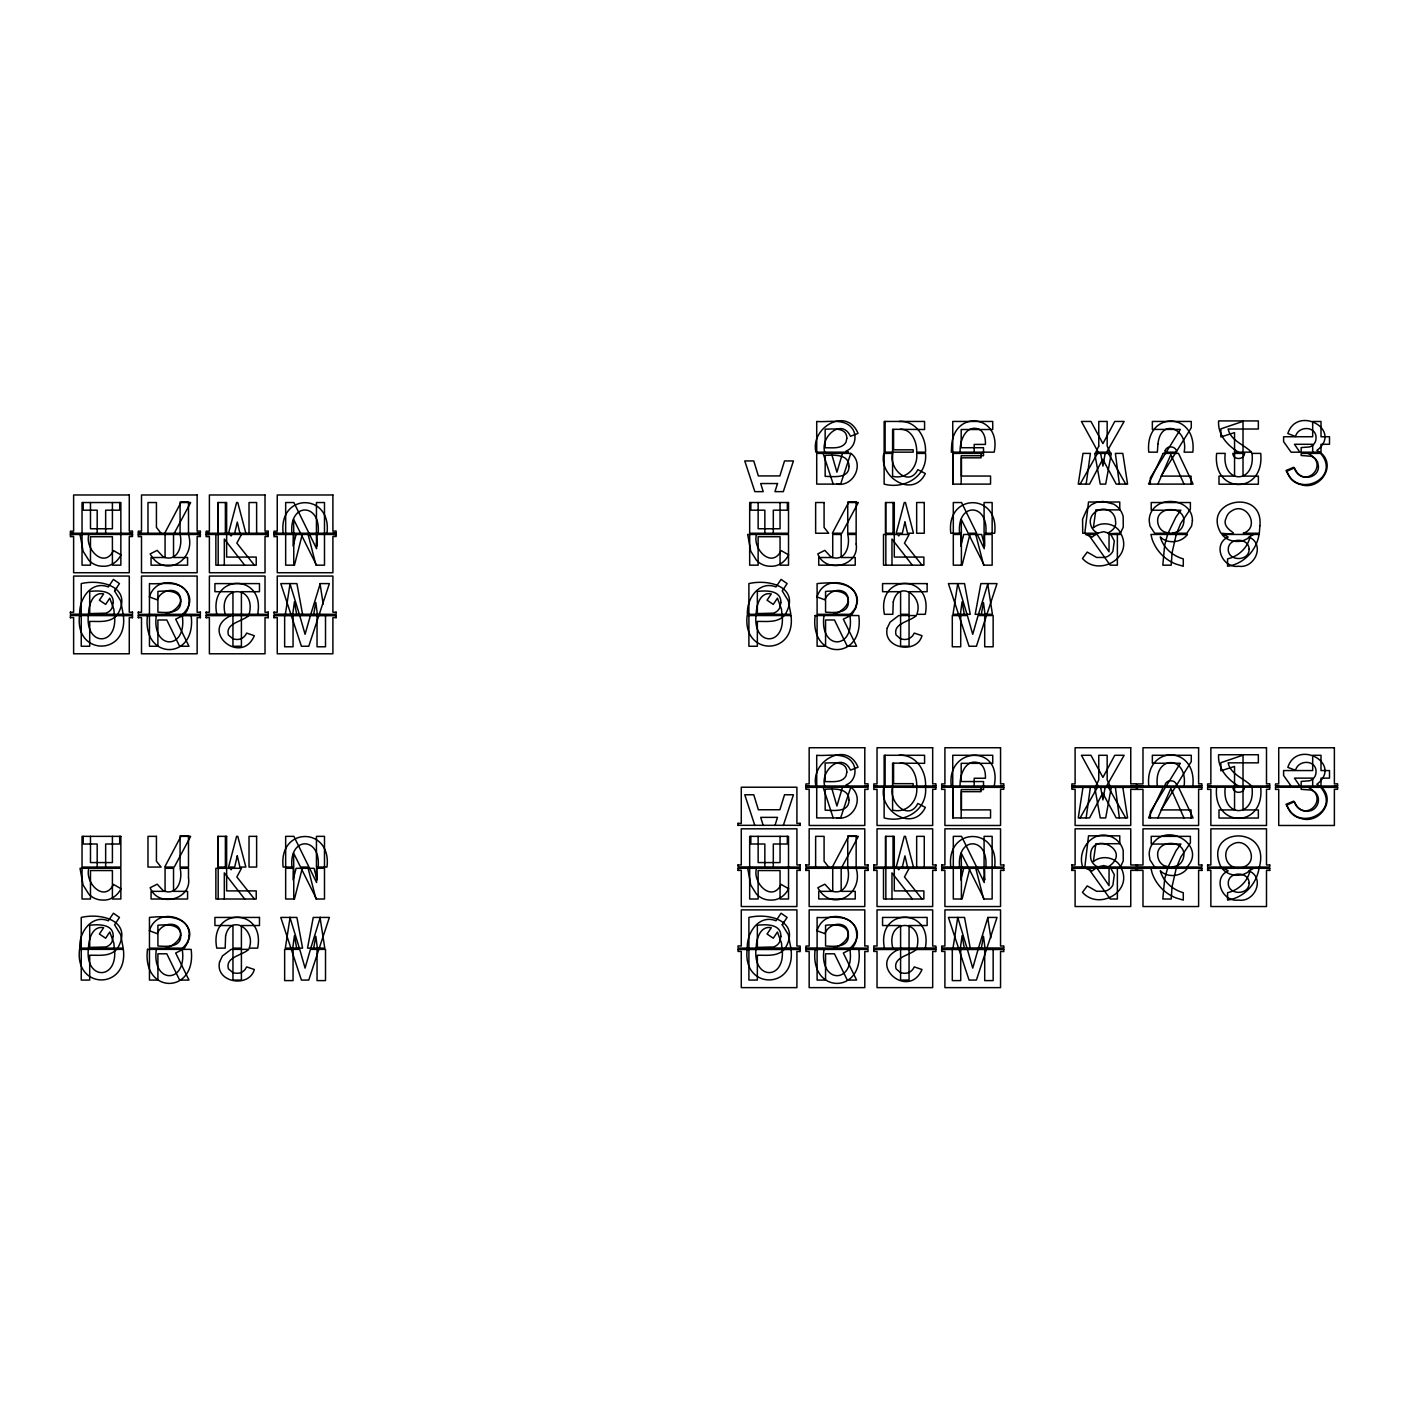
<?xml version="1.0" encoding="UTF-8"?>
<svg xmlns="http://www.w3.org/2000/svg" width="1408" height="1408" viewBox="0 0 1408 1408"><rect width="100%" height="100%" fill="white"/><g stroke="black" fill="none" stroke-linecap="round" stroke-linejoin="round"><path stroke-width="1.5" d="M79.693 614.31C78.848 599.122 91.326 580.166 108.328 586.96L113.414 579.392L119.451 583.598L114.576 590.955L120.63 600.758L123.2 614.31M123.358 615.542C128.41 656.251 74.466 656.269 79.534 615.542M147.506 615.542C141.68 660.915 196.962 660.915 191.136 615.542M283.166 533.245C278.15 492.518 332.006 492.518 326.99 533.245M747.331 948.13C746.504 932.958 758.982 913.986 775.984 920.779L781.07 913.229L787.107 917.435L782.232 924.774L788.286 934.578L790.856 948.13M791.014 949.362C796.066 990.088 742.122 990.088 747.173 949.362M815.162 949.362C809.336 994.734 864.618 994.734 858.792 949.362M950.805 867.064C945.789 826.338 999.662 826.338 994.646 867.064M815.936 785.998C810.093 761.218 846.93 740.15 858.053 767.237L850.45 770.141C841.861 751.397 820.037 770.669 824.736 785.998M951.315 785.998C946.035 746.522 1002.76 743.706 994.189 785.998M925.531 787.213C927.696 809.952 904.763 823.486 884.136 817.925L884.136 787.213M1157.358 785.998C1153.469 754.794 1188.035 754.864 1184.11 785.998M1251.994 787.213C1255.83 818.47 1221.475 818.277 1225.224 787.213M114.523 615.542C117.709 646.642 85.342 646.413 88.317 615.542M114.523 949.362C117.709 980.461 85.342 980.232 88.317 949.362M782.179 615.542C785.365 646.642 752.981 646.413 755.973 615.542M782.179 949.362C785.365 980.461 752.981 980.232 755.973 949.362M88.563 614.31C88.493 605.739 92.47 591.554 103.646 593.894L99.405 600.195L105.635 604.402L109.771 598.189L113.854 609.294L114.277 614.31M88.563 948.13C88.493 939.558 92.47 925.373 103.646 927.714L99.405 934.032L105.635 938.238L109.771 932.008L113.854 943.114L114.277 948.13M156.341 615.542C151.29 650.461 187.51 650.742 182.248 615.542M156.341 949.362C151.29 984.28 187.51 984.562 182.248 949.362M291.949 533.245C288.816 502.11 321.112 502.41 318.155 533.245M291.949 867.064C288.816 835.947 321.112 836.229 318.155 867.064M756.219 614.31C756.149 605.739 760.109 591.554 771.302 593.894L767.061 600.195L773.274 604.402L777.427 598.189L781.51 609.294L781.915 614.31M756.219 948.13C756.149 939.558 760.109 925.373 771.302 927.714L767.061 934.032L773.274 938.238L777.427 932.008L781.51 943.114L781.915 948.13M823.997 615.542C818.946 650.461 855.149 650.742 849.904 615.542M823.997 949.362C818.946 984.28 855.149 984.562 849.904 949.362M959.605 533.245C956.472 502.11 988.768 502.41 985.811 533.245M959.605 867.064C956.472 835.947 988.768 836.229 985.811 867.064M1260.706 787.213C1264.93 828.784 1212.2 828.555 1216.635 787.213M960.15 452.162C959.411 441.672 965.466 424.09 979.07 429.211C984.491 432.203 985.653 438.733 985.424 444.418L974.195 444.418L974.195 452.162M960.15 785.998C959.411 775.509 965.466 757.926 979.07 763.03C984.491 766.022 985.653 772.552 985.424 778.237L974.195 778.237L974.195 785.998M1148.77 785.998C1144.581 744.41 1197.205 744.691 1192.84 785.998M824.736 452.162C820.037 436.85 841.861 417.578 850.45 436.322L858.053 433.4C846.93 406.331 810.093 427.398 815.936 452.162L848.461 452.162L846.05 451.088C854.41 448.026 857.138 437.606 853.283 430.074C845.962 417.384 828.485 422.594 816.71 421.45L816.71 452.162M916.696 787.213C918.227 800.958 906.805 813.701 892.584 810.093L892.584 787.213C888.29 801.821 908.67 821.973 917.822 803.475L925.338 807.365C913.194 832.832 878.31 810.99 883.819 787.213M1084.829 533.245L1088.525 502.005L1119.765 502.005L1119.765 509.872L1095.864 509.872L1093.365 527.771C1101.707 520.837 1115.946 523.23 1120.75 533.245C1094.227 534.16 1117.706 534.054 1115.576 521.506C1115.594 517.194 1113.376 512.97 1109.574 510.858C1100.334 505.349 1087.398 514.307 1090.795 524.99A11.845 11.845 0 0 0 1096.498 532.47L1098.451 533.245L1082.717 533.245L1082.576 519.165L1087.346 508.429L1091.464 504.662L1096.726 502.251L1103.15 501.459L1113.71 504.134A19.923 19.923 0 0 1 1123.179 516.454L1123.25 527.12L1120.398 533.245M1084.829 867.064L1088.525 835.824L1119.765 835.824L1119.765 843.709L1095.864 843.709L1093.365 861.608C1101.707 854.674 1115.946 857.05 1120.75 867.064M292.723 614.31L294.43 601.814L296.648 614.31M292.723 948.13L294.43 935.634L296.648 948.13M960.379 614.31L962.086 601.814L964.304 614.31M960.379 948.13L962.086 935.634L964.304 948.13M1086.149 484.106L1090.39 453.394L1082.998 453.394L1078.264 484.106L1089.563 484.106L1102.728 459.272L1116.227 484.106L1127.579 484.106L1122.81 453.394L1115.365 453.394L1119.395 484.106M1086.149 817.925L1090.39 787.213M285.349 614.31L290.083 583.598M290.083 917.435L285.349 948.13L302.579 948.13L296.894 917.435L280.79 917.435L290.893 948.13M953.005 948.13L957.739 917.435L966.997 948.13M1082.998 787.213L1078.264 817.925L1089.563 817.925L1102.728 793.091L1116.227 817.925L1127.579 817.925L1122.81 787.213M313.685 614.31L315.814 602.483L317.363 614.31M313.685 948.13L315.814 936.302L317.363 948.13M981.341 614.31L983.47 602.483L985.019 614.31M981.341 948.13L983.47 936.302L985.019 948.13M1111.299 787.213L1105.702 817.925L1100.229 817.925L1094.72 787.213M1105.157 453.394L1102.922 466.118L1100.651 453.394M1105.157 787.213L1102.922 799.938L1100.651 787.213M1164.926 785.998C1165.12 779.011 1176.454 779.029 1176.666 785.998M1244.531 787.213C1244.232 794.024 1233.091 794.042 1232.827 787.213M1259.034 868.296C1256.587 884.154 1243.686 897.934 1227.565 900.082L1227.565 892.69C1238.547 890.261 1247.946 881.355 1250.11 870.179C1242.648 877.835 1228.41 876.621 1221.933 868.296M1259.315 867.064C1271.301 824.085 1202.15 827.059 1221 867.064M234.678 533.245L237.283 522.034L239.906 533.245M302.262 534.459L294.466 565.171L285.666 565.171L285.666 534.459M302.262 868.296L294.466 899.008L285.666 899.008L285.666 868.296L293.762 868.296L293.762 899.008M969.901 534.459L962.122 565.171L953.304 565.171L953.304 534.459L961.4 534.459L961.4 565.171M902.334 867.064L904.939 855.87L907.562 867.064M969.901 868.296L962.122 899.008L953.304 899.008L953.304 868.296M228.554 533.245L236.614 502.533L237.776 502.533L245.854 533.245M296.102 534.459L293.093 546.075L293.269 534.459M896.21 867.064L904.27 836.352L905.432 836.352L913.493 867.064M963.758 868.296L960.731 879.894L960.925 868.296M310.429 615.542L305.078 634.304L299.728 615.542M310.798 614.31L320.25 583.598L329.384 583.598L319.264 614.31M310.798 948.13L320.25 917.435M978.454 614.31L987.906 583.598M978.085 949.362L972.734 968.123L967.366 949.362M978.454 948.13L987.906 917.435L997.022 917.435L986.92 948.13M842.477 453.394L836.933 472.208L831.459 453.394M774.981 825.475L777.498 817.362L760.707 817.362L763.206 825.475M842.477 787.213L836.933 806.027L831.459 787.213M318.859 615.542L308.757 646.254L301.418 646.254L291.298 615.542M318.859 949.362L308.757 980.074L301.418 980.074L291.298 949.362M319.264 948.13L329.384 917.435L313.227 917.435L307.542 948.13L324.79 948.13L320.021 917.435M850.784 453.394L840.646 484.106L816.71 484.106L816.71 453.394L850.907 453.394C864.899 463.654 853.635 487.115 836.845 484.106M783.306 825.475L793.443 794.763L784.538 794.763L779.874 809.758L758.366 809.758L753.755 794.763L744.762 794.763L754.846 825.475M850.784 787.213L840.646 817.925L816.71 817.925L816.71 787.213M986.515 615.542L976.395 646.254L969.056 646.254L958.954 615.542M986.92 614.31L997.022 583.598L980.866 583.598L975.198 614.31L992.429 614.31L987.677 583.598M986.515 949.362L976.395 980.074L969.056 980.074L958.954 949.362M1176.243 534.459L1172.054 552.816L1171.227 565.171L1162.814 565.171L1164.662 545.125L1167.602 534.459M1176.648 533.245L1180.749 523.389L1190.376 509.115L1190.376 502.533L1151.216 502.533L1151.216 510.224L1180.89 510.224L1175.944 517.053L1168.077 533.245M1176.243 868.296L1172.054 886.653L1171.227 899.008L1162.814 899.008L1164.662 878.962L1167.602 868.296M1176.648 867.064L1180.749 857.208L1190.376 842.934L1190.376 836.352L1151.216 836.352L1151.216 844.043L1180.89 844.043L1175.944 850.89L1168.077 867.064M1157.869 484.106L1170.858 454.678L1184.005 484.106M1157.869 817.925L1170.858 788.498L1184.005 817.925M1095.864 785.998L1098.768 779.944L1098.768 755.286L1107.163 755.286L1107.163 779.944L1110.05 785.998M1163.166 787.213L1148.523 817.925L1193.086 817.925L1178.514 787.213M164.701 533.245L180.91 502.533L190.661 502.533L174.258 533.245M231.933 534.459L231.123 535.973L229.926 534.459M832.339 867.064L848.566 836.352L858.317 836.352L841.896 867.064M899.571 868.296L898.779 869.792L897.582 868.296M241.472 534.459L236.843 543.136L254.39 565.171M909.128 868.296L904.482 876.973L922.029 899.008M1080.13 484.106L1097.501 453.394M1098.205 452.162L1081.414 421.45L1090.954 421.45L1102.922 443.608L1114.749 421.45L1124.147 421.45L1107.146 451.264L1107.656 452.162M1080.13 817.925L1097.501 787.213M1098.205 785.998L1081.414 755.286L1090.954 755.286L1102.922 777.427L1114.749 755.286L1124.147 755.286L1107.146 785.083L1107.656 785.998M1165.507 453.394L1150.336 477.875L1150.336 484.106M1166.264 452.162L1180.344 429.422L1152.342 429.422L1152.342 421.45L1191.274 421.45L1191.274 427.768L1176.05 452.162M1165.507 787.213L1150.336 811.712L1150.336 817.925M1166.264 785.998L1180.344 763.242L1152.342 763.242L1152.342 755.286L1191.274 755.286L1191.274 761.587L1176.05 785.998M1175.293 453.394L1161.125 476.098L1191.045 476.098L1191.045 484.106M1175.293 787.213L1161.125 809.917L1191.045 809.917L1191.045 817.925M114.576 590.938L116.53 588.016M782.232 924.774L784.186 921.835M117.638 614.31C133.038 587.893 102.661 578.635 81.242 583.598L81.242 614.31M117.638 948.13C133.038 921.712 102.661 912.454 81.242 917.435L81.242 948.13M785.294 614.31C800.677 587.893 770.299 578.635 748.898 583.598L748.898 614.31M785.294 948.13C800.677 921.712 770.299 912.454 748.898 917.435L748.898 948.13M1120.398 867.064L1123.25 860.957L1123.179 850.274A19.923 19.923 0 0 0 1113.71 837.971C1095.125 827.112 1076.328 848.619 1082.717 867.064M1187.402 868.296C1181.435 876.656 1167.602 878.17 1160.28 870.76C1163.202 881.584 1172.688 889.75 1183.283 892.69L1183.283 900.082L1175.891 897.899A41.166 41.166 0 0 1 1152.131 873.101L1150.917 868.296M1253.595 534.459L1249.019 537.082C1265.493 544.139 1254.95 568.797 1238.635 566.245C1222.355 568.656 1212.006 544.35 1228.198 537.029L1223.71 534.494M1186.874 867.064C1206.005 847.862 1172.019 823.434 1155.211 840.752A17.934 17.934 0 0 0 1149.192 854.48L1149.966 859.83L1154.648 867.064M1253.56 868.331L1249.019 870.901C1265.493 877.958 1254.95 902.616 1238.635 900.082C1222.355 902.493 1212.006 878.17 1228.198 870.848L1223.71 868.314M183.04 615.542L175.683 619.186L188.971 646.254L179.608 646.254L166.795 619.978L157.907 619.978L157.907 646.254L149.459 646.254L149.459 615.542M184.395 614.31C189.675 608.731 190.256 599.878 187.387 592.979C180.242 579.251 161.674 584.742 149.459 583.598L149.459 614.31M183.04 949.362L175.683 953.022L188.971 980.074L179.608 980.074L166.795 953.797L157.907 953.797L157.907 980.074L149.459 980.074L149.459 949.362M850.696 615.542L843.322 619.186L856.61 646.254L847.264 646.254L834.451 619.978L825.563 619.978L825.563 646.254L817.098 646.254L817.098 615.542M850.696 949.362L843.322 953.022L856.61 980.074L847.264 980.074L834.451 953.797L825.563 953.797L825.563 980.074L817.098 980.074L817.098 949.362M852.051 948.13C857.314 942.55 857.912 933.698 855.026 926.798C847.88 913.07 829.33 918.562 817.098 917.435L817.098 948.13M116.635 615.542C109.824 623.022 98.718 621.262 89.707 621.421L89.707 646.254L81.242 646.254L81.242 615.542M116.635 949.362C109.824 956.842 98.718 955.082 89.707 955.24L89.707 980.074L81.242 980.074L81.242 949.362M784.291 615.542C777.48 623.022 766.374 621.262 757.346 621.421L757.346 646.254L748.898 646.254L748.898 615.542M784.291 949.362C777.48 956.842 766.374 955.082 757.346 955.24L757.346 980.074L748.898 980.074L748.898 949.362M1095.512 534.459L1092.238 537.082L1085.568 534.459L1097.114 534.459L1109.046 551.848L1109.046 534.459L1121.314 534.459C1133.035 557.955 1098.768 576.981 1082.488 558.483L1087.24 552.077L1096.621 557.462L1104.893 557.445A12.707 12.707 0 0 0 1112.901 551.285L1114.309 540.954L1110.824 534.459M1095.512 868.296L1092.238 870.918L1085.568 868.296M182.547 614.31C207.856 590.286 158.981 566.755 149.371 596.939L157.15 599.808C160.213 591.888 170.79 587.312 177.901 592.856C186.12 602.237 174.504 611.741 165.722 614.31M248.758 615.542C242.352 621.738 225.104 622.987 228.413 635.008L233.112 638.968L236.702 639.496A10.226 10.226 0 0 0 245.186 635.536L246.646 633.09L254.338 635.694C241.102 666.582 198.546 630.256 231.123 615.542M182.547 948.13C207.856 924.106 158.981 900.574 149.371 930.758L157.15 933.627C160.213 925.725 170.79 921.149 177.901 926.693C186.12 936.056 174.504 945.56 165.722 948.13M850.203 614.31C875.494 590.286 826.619 566.755 817.01 596.939L824.806 599.808C827.869 591.888 838.446 587.312 845.539 592.856C853.776 602.237 842.142 611.741 833.378 614.31M850.203 948.13C875.494 924.106 826.619 900.574 817.01 930.758L824.806 933.627C827.869 925.725 838.446 921.149 845.539 926.693C853.776 936.056 842.142 945.56 833.378 948.13M916.414 949.362C910.008 955.557 892.76 956.824 896.069 968.845L900.75 972.805L904.358 973.315A10.226 10.226 0 0 0 912.824 969.373L914.285 966.909L921.994 969.514C908.758 1000.402 866.202 964.093 898.762 949.362M1097.237 533.245L1103.661 531.714L1109.31 533.245M1097.237 867.064L1103.661 865.55L1109.31 867.064M1243.264 867.064C1260.53 861.502 1247.083 834.979 1231.859 844.624A11.598 11.598 0 0 0 1226.122 851.981C1224.678 858.018 1227.582 865.146 1233.778 867.064M1107.938 867.064C1135.112 849.57 1087.029 828.432 1090.795 858.81A11.845 11.845 0 0 0 1096.498 866.29L1098.451 867.064M1172.23 533.245L1177.581 531.766A11.862 11.862 0 0 0 1183.371 524.392C1188.686 504.68 1152.853 504.662 1158.186 524.392A11.898 11.898 0 0 0 1163.958 531.766L1169.274 533.245M1172.23 867.064L1177.581 865.603A11.862 11.862 0 0 0 1183.371 858.211C1188.686 838.499 1152.853 838.499 1158.186 858.211A11.898 11.898 0 0 0 1163.958 865.603L1169.274 867.064M836.845 817.925C853.635 820.952 864.899 797.491 850.907 787.213M892.602 453.394L883.819 453.394C878.31 477.171 913.194 499.013 925.338 473.546L917.822 469.656C908.67 488.136 888.29 468.002 892.602 453.394L892.584 476.274C906.805 479.864 918.227 467.122 916.696 453.394L925.531 453.394C927.696 476.133 904.763 489.65 884.136 484.106L884.136 453.394M70.4 533.086L73.621 533.245M132.493 533.086L129.272 533.245M138.283 533.086L141.504 533.245M200.376 533.086L197.138 533.245M206.149 533.086L209.387 533.245M268.242 533.086L265.021 533.245M274.032 533.086L277.253 533.245M336.125 533.086L332.904 533.245M70.4 534.618L73.621 534.459M132.493 534.618L129.272 534.459M138.283 534.618L141.504 534.459M200.376 534.618L197.138 534.459M206.149 534.618L209.387 534.459M268.242 534.618L265.021 534.459M274.032 534.618L277.253 534.459M336.125 534.618L332.904 534.459M70.4 612.234L73.621 612.234L73.621 576.066L129.272 576.066L129.272 612.234L132.493 612.234M138.283 612.234L141.504 612.234L141.504 576.066L197.138 576.066L197.138 612.234L200.376 612.234M206.149 612.234L209.387 612.234L209.387 576.066L265.021 576.066L265.021 612.234L268.242 612.234M274.032 612.234L277.253 612.234L277.253 576.066L332.904 576.066L332.904 612.234L336.125 612.234M132.493 615.683L70.4 615.542L70.4 617.76M138.283 615.683L200.376 615.683M206.149 615.683L268.242 615.542L268.242 617.76M274.032 615.683L336.125 615.683M70.4 617.619L73.621 617.619L73.621 653.787L129.272 653.787L129.272 617.619L132.493 617.619M138.283 617.619L141.504 617.619L141.504 653.787L197.138 653.787L197.138 617.619L200.376 617.619M206.149 617.619L209.387 617.619L209.387 653.787L265.021 653.787L265.021 617.619L268.242 617.619M274.032 617.619L277.253 617.619L277.253 653.787L332.904 653.787L332.904 617.619L336.125 617.619M805.922 785.84L809.16 785.998M868.014 785.84L864.794 785.998M873.805 785.84L877.026 785.998M935.898 785.84L932.677 785.998M941.688 785.84L944.909 785.998M1003.781 785.84L1000.56 785.998M1071.875 785.84L1075.096 785.998M1136.309 785.84L1130.747 785.998M1137.418 785.84L1142.979 785.998M1201.851 785.84L1198.613 785.998M1207.624 785.84L1210.862 785.998M1269.717 785.84L1266.496 785.998M1275.507 785.875L1278.728 786.016M1337.6 785.875L1334.379 786.016M805.922 787.371L868.014 787.213L868.014 789.448L864.794 789.29L864.794 825.475L809.16 825.475L809.16 789.29L805.922 789.29L805.922 787.213M935.898 787.371L873.805 787.213L873.805 789.448L877.026 789.29L877.026 825.475L932.677 825.475L932.677 789.29L935.898 789.29L935.898 787.213M1003.781 787.371L941.688 787.213L941.688 789.448L944.909 789.29L944.909 825.475L1000.56 825.475L1000.56 789.29L1003.781 789.29L1003.781 787.213M1071.875 787.371L1136.309 787.371M1201.851 787.371L1137.418 787.213L1137.418 789.448L1142.979 789.29L1142.979 825.475L1198.613 825.475L1198.613 789.29L1201.851 789.29L1201.851 787.213M1337.6 787.371L1275.507 787.213L1275.507 789.448L1278.728 789.29L1278.728 825.475L1334.379 825.475L1334.379 789.29L1337.6 789.29L1337.6 787.213M738.056 823.398L741.277 823.398L741.277 787.213L796.91 787.213L796.91 823.398L800.149 823.398M738.056 825.317L800.149 825.317M738.056 864.987L741.277 864.987L741.277 828.819L796.91 828.819L796.91 864.987L800.149 864.987M805.922 864.987L809.16 864.987L809.16 828.819L864.794 828.819L864.794 864.987L868.014 864.987M873.805 864.987L877.026 864.987L877.026 828.819L932.677 828.819L932.677 864.987L935.898 864.987M941.688 864.987L944.909 864.987L944.909 828.819L1000.542 828.819L1000.542 864.987L1003.781 864.987M1071.875 864.987L1075.096 864.987L1075.096 828.819L1130.747 828.819L1130.747 864.987L1136.309 864.987M1137.418 864.987L1142.979 864.987L1142.979 828.819L1198.613 828.819L1198.613 864.987L1201.851 864.987M1207.624 864.987L1210.862 864.987L1210.862 828.819L1266.496 828.819L1266.496 864.987L1269.717 864.987M738.056 870.514L738.056 868.296L800.149 868.296L800.149 870.514M805.922 870.514L805.922 868.296L868.014 868.296L868.014 870.514M873.805 870.514L873.805 868.296L935.898 868.296L935.898 870.514M941.688 870.514L941.688 868.296L1003.781 868.296L1003.781 870.514M1071.875 870.514L1071.875 868.296L1136.309 868.296L1136.309 870.514M1137.418 870.514L1137.418 868.296L1201.851 868.296L1201.851 870.514M1207.624 870.514L1207.624 868.296L1269.717 868.296L1269.717 870.514M738.056 868.437L741.277 868.437M796.91 868.437L800.149 868.437M805.922 868.437L809.16 868.437M864.794 868.437L868.014 868.437M873.805 868.437L877.026 868.437M932.677 868.437L935.898 868.437M941.688 868.437L944.909 868.437M1000.542 868.437L1003.781 868.437M1071.875 868.437L1075.096 868.437M1130.747 868.437L1136.309 868.437M1137.418 868.437L1142.979 868.437M1198.613 868.437L1201.851 868.437M1207.624 868.437L1210.862 868.437M1266.496 868.437L1269.717 868.437M738.056 870.373L741.277 870.373L741.277 906.541L796.91 906.541L796.91 870.373L800.149 870.373M805.922 870.373L809.16 870.373L809.16 906.541L864.794 906.541L864.794 870.373L868.014 870.373M873.805 870.373L877.026 870.373L877.026 906.541L932.677 906.541L932.677 870.373L935.898 870.373M941.688 870.373L944.909 870.373L944.909 906.541L1000.542 906.541L1000.542 870.373L1003.781 870.373M1071.875 870.373L1075.096 870.373L1075.096 906.541L1130.747 906.541L1130.747 870.373L1136.309 870.373M1137.418 870.373L1142.979 870.373L1142.979 906.541L1198.613 906.541L1198.613 870.373L1201.851 870.373M1207.624 870.373L1210.862 870.373L1210.862 906.541L1266.496 906.541L1266.496 870.373L1269.717 870.373M800.149 947.989L738.056 948.13L738.056 945.912L741.277 946.053L741.277 909.885L796.91 909.885L796.91 946.053L800.149 946.053L800.149 948.13M805.922 947.989L868.014 948.13L868.014 945.912L864.794 946.053L864.794 909.885L809.16 909.885L809.16 946.053L805.922 946.053L805.922 948.13M935.898 947.989L873.805 948.13L873.805 945.912L877.026 946.053L877.026 909.885L932.677 909.885L932.677 946.053L935.898 946.053L935.898 948.13M941.688 947.989L1003.781 947.989M738.056 949.502L800.149 949.502M805.922 949.502L868.014 949.362L868.014 951.579L864.794 951.438L864.794 987.624L809.16 987.624L809.16 951.438L805.922 951.438L805.922 949.362M873.805 949.502L935.898 949.502M941.688 949.502L1003.781 949.502M899.131 421.45C915.763 420.288 926.376 437.061 925.531 452.162L916.696 452.162C917.03 442.288 911.997 428.982 900.24 429.282M899.131 755.286C915.763 754.107 926.376 770.88 925.531 785.998M900.24 763.118C911.997 762.819 917.03 776.107 916.696 785.998M848.461 785.998L846.05 784.907C854.41 781.845 857.138 771.443 853.283 763.893C845.962 751.203 828.485 756.413 816.71 755.286L816.71 785.998M1319.806 452.197L1316.832 450.49C1343.514 429.915 1297.208 404.659 1287.827 433.541L1295.518 436.498C1298.194 425.603 1316.322 425.762 1316.058 437.888A9.134 9.134 0 0 1 1309.81 446.917L1301.168 447.586L1301.168 452.197L1321.003 452.197L1321.003 444.294L1329.504 444.294L1329.504 436.744L1321.003 436.744L1321.003 421.485L1312.678 421.485L1312.678 436.744L1283.603 436.744L1283.603 441.672L1291.101 452.197L1299.901 452.197L1294.48 444.294L1312.678 444.294L1312.678 452.197M1319.806 786.016L1316.832 784.326C1343.514 763.752 1297.208 738.478 1287.827 767.36L1295.518 770.317C1298.194 759.44 1316.322 759.598 1316.058 771.707A9.134 9.134 0 0 1 1309.81 780.754L1301.168 781.422L1301.168 786.016M1308.014 453.394C1330.894 464.358 1304.301 490.899 1294.41 467.861L1286.894 471.258C1296.891 499.066 1341.806 478.456 1320.669 453.394M1238.512 452.162C1227.424 445.597 1217.621 434.632 1218.606 420.922L1258.347 420.922L1258.347 429.018L1228.146 429.018C1230.574 440.669 1244.003 444.488 1251.518 452.162L1234.552 452.162L1234.552 432.626L1220.859 436.955L1220.859 428.859L1243.018 421.344L1243.018 452.162M1308.014 787.213C1330.894 798.195 1304.301 824.736 1294.41 801.68L1286.894 805.094C1296.891 832.902 1341.806 812.293 1320.669 787.213M1238.512 785.998C1227.424 779.416 1217.621 768.451 1218.606 754.741L1258.347 754.741L1258.347 762.837L1228.146 762.837C1230.574 774.488 1244.003 778.307 1251.518 785.998M1110.824 868.296L1114.309 874.773L1112.901 885.122A12.707 12.707 0 0 1 1104.893 891.282L1096.621 891.282L1087.24 885.896L1082.488 892.302C1098.768 910.8 1133.035 891.774 1121.314 868.296M1321.478 787.213C1336.438 800.589 1319.155 824.472 1301.238 818.523A18.762 18.762 0 0 1 1290.221 811.888L1285.997 804.32L1293.688 801.152L1296.082 805.605A12.126 12.126 0 0 0 1306.536 811.078C1316.515 812.258 1322.411 799.41 1315.354 792.405L1311.482 790.099L1301.168 789.342L1301.168 787.213M922.029 565.171L904.482 543.136L909.128 534.459L899.571 534.459L898.779 535.973L897.582 534.459L883.502 534.459L883.502 565.171L923.877 565.171L923.877 557.075L894.291 557.075L894.291 534.459M828.714 867.064L824.085 861.238L824.085 836.352L815.637 836.352L815.637 867.064M161.075 533.245L156.429 527.419L156.429 502.533L147.981 502.533L147.981 533.245M254.39 899.008L236.843 876.973L241.472 868.296L231.933 868.296L231.123 869.792L229.926 868.296L215.864 868.296L215.864 899.008L256.221 899.008L256.221 890.894L226.635 890.894L226.635 868.296M912.331 565.171L891.968 539.035L891.968 565.171M912.331 899.008L891.968 872.854L891.968 899.008M244.675 565.171L224.312 539.035L224.312 565.171M244.675 899.008L224.312 872.854L224.312 899.008M1291.101 786.016L1283.603 775.491L1283.603 770.563L1312.678 770.563L1312.678 755.304L1321.003 755.304L1321.003 770.563L1329.504 770.563L1329.504 778.131L1321.003 778.131L1321.003 786.016M1088.331 534.459L1110.208 565.171L1117.371 565.171L1117.371 534.459M1088.331 868.296L1110.208 899.008L1117.371 899.008L1117.371 868.296M1299.901 786.016L1294.48 778.131L1312.678 778.131L1312.678 786.016M1097.114 868.296L1109.046 885.667L1109.046 868.296M1108.36 453.394L1125.714 484.106M1108.36 787.213L1125.714 817.925M968.81 534.459L984.139 565.171M968.211 867.064L961.224 853.09L961.4 867.064M968.81 868.296L984.139 899.008M300.555 533.245L293.586 519.27L293.762 533.245M301.171 534.459L316.483 565.171M301.171 868.296L316.483 899.008M977.24 534.459L984.227 548.715L984.086 534.459L992.147 534.459L992.147 565.171L983.646 565.171L975.762 534.459M976.642 867.064L961.541 836.352L953.304 836.352L953.304 867.064M977.24 868.296L984.227 882.534L984.086 868.296M308.986 533.245L293.885 502.533L285.666 502.533L285.666 533.245M309.584 534.459L316.571 548.715L316.448 534.459M309.584 868.296L316.571 882.534L316.448 868.296L324.491 868.296L324.491 899.008L315.99 899.008L308.106 868.296M958.549 614.31L948.429 583.598L964.533 583.598L970.235 614.31L953.005 614.31L957.739 583.598L966.997 614.31M823.117 453.394L833.219 484.106M958.549 948.13L948.429 917.435L964.533 917.435L970.235 948.13M823.117 787.213L833.219 817.925M290.893 614.31L280.79 583.598L296.894 583.598L302.579 614.31M289.96 583.598L299.341 614.31M289.96 917.435L299.341 948.13M975.762 868.296L983.646 899.008L992.147 899.008L992.147 868.296M308.106 534.459L315.99 565.171L324.491 565.171L324.491 534.459M984.034 877.149L984.72 879.894L984.544 868.296M316.378 543.312L317.064 546.075L316.888 534.459M987.677 917.435L990.845 937.904M320.021 583.598L323.189 604.067M1115.365 787.213L1119.395 817.925M756.518 534.459C752.136 549.014 771.918 569.36 781.158 550.581L788.621 554.875C785.312 561.704 778.501 566.685 770.722 566.245A18.955 18.955 0 0 1 756.518 560.349L750.781 551.285L747.683 534.459L788.515 534.459L788.515 565.171L780.05 565.171L780.05 536.712L758.138 536.712L758.138 565.171L749.672 565.171L749.672 534.459M756.518 868.296C752.136 882.851 771.918 903.179 781.158 884.418L788.621 888.712C785.312 895.523 778.501 900.504 770.722 900.082A18.955 18.955 0 0 1 756.518 894.186L750.781 885.104L747.683 868.296M88.862 534.459C84.498 549.014 104.28 569.36 113.502 550.581L120.982 554.875C117.674 561.704 110.845 566.685 103.083 566.245A18.955 18.955 0 0 1 88.862 560.349L83.125 551.285L80.027 534.459M88.862 868.296C84.498 882.851 104.28 903.179 113.502 884.418L120.982 888.712C117.674 895.523 110.845 900.504 103.083 900.082A18.955 18.955 0 0 1 88.862 894.186L83.125 885.104L80.027 868.296L120.859 868.296L120.859 899.008L112.411 899.008L112.411 870.549L90.482 870.549L90.482 899.008L82.034 899.008L82.034 868.296M1269.717 864.846L1269.717 867.064L1207.624 867.064L1207.624 864.846M1243.018 453.394L1243.018 476.115L1258.365 476.115L1258.365 484.211L1218.994 484.211L1218.994 476.115L1234.552 476.115L1234.552 453.394M1243.018 785.998L1243.018 755.163L1220.859 762.696L1220.859 770.792L1234.552 766.445L1234.552 785.998M1243.018 787.213L1243.018 809.934L1258.365 809.934L1258.365 818.048L1218.994 818.048L1218.994 809.934L1234.552 809.934L1234.552 787.213M1201.851 864.846L1201.851 867.064L1137.418 866.923L1137.418 864.846M1136.309 787.213L1136.309 789.448L1130.747 789.29L1130.747 825.475L1075.096 825.475L1075.096 789.29L1071.875 789.29L1071.875 787.213M1136.309 864.846L1136.309 867.064L1071.875 866.923L1071.875 864.846M1003.781 864.846L1003.781 867.064L941.688 866.923L941.688 864.846M1003.781 948.13L1003.781 945.912L1000.542 946.053L1000.542 909.885L944.909 909.885L944.909 946.053L941.688 946.053L941.688 948.13M1003.781 949.362L1003.781 951.579L1000.542 951.438L1000.542 987.624L944.909 987.624L944.909 951.438L941.688 951.438L941.688 949.362M993.15 949.362L993.15 980.602L984.702 980.602L984.702 949.362M992.147 533.245L992.147 502.533L984.086 502.533L984.086 533.245L994.646 533.245C999.662 492.518 945.789 492.518 950.805 533.245L961.4 533.245L961.224 519.27L968.211 533.245L976.642 533.245L961.541 502.533L953.304 502.533L953.304 533.245M992.147 867.064L992.147 836.352L984.086 836.352L984.086 867.064M984.702 615.542L984.702 646.782L993.15 646.782L993.15 615.542L978.085 615.542L972.734 634.304L967.366 615.542L952.301 615.542L952.301 646.782L960.714 646.782L960.714 615.542M984.544 534.459L984.72 546.075L981.693 534.459L963.758 534.459L960.731 546.075L960.925 534.459M983.523 452.162L983.523 447.726L961.189 447.726L961.189 429.51L992.728 429.51L992.728 421.45L952.741 421.45L952.741 452.162M983.523 785.998L983.523 781.546L961.189 781.546L961.189 763.33L992.728 763.33L992.728 755.286L952.741 755.286L952.741 785.998M983.523 787.213L983.523 789.554L961.189 789.554L961.189 817.925M981.059 453.394L981.059 457.829L961.453 457.829L961.453 476.045L990.546 476.045L990.546 484.106L952.741 484.106L952.741 453.394L983.523 453.394L983.523 455.734L961.189 455.734L961.189 484.106M981.059 787.213L981.059 791.666L961.453 791.666L961.453 809.882L990.546 809.882L990.546 817.925L952.741 817.925L952.741 787.213M961.4 868.296L961.4 899.008M960.714 949.362L960.714 980.602L952.301 980.602L952.301 949.362M953.005 453.394L953.005 484.106M953.005 787.213L953.005 817.925M935.898 864.846L935.898 867.064L873.805 867.064L873.805 864.846M935.898 949.362L935.898 951.579L932.677 951.438L932.677 987.624L877.026 987.624L877.026 951.438L873.805 951.438L873.805 949.362M925.285 948.13C933.416 906.981 876.234 906.928 884.418 948.13M924.264 867.064L924.264 836.352L916.661 836.352L916.661 867.064M916.819 948.13C924.546 917.928 885.122 917.928 892.83 948.13M913.176 785.998L913.176 783.658L893.57 783.658L893.57 763.33M909.058 615.542L909.058 646.254L900.592 646.254L900.592 615.542M909.058 948.13L909.058 925.531L927.133 925.531L927.133 917.435L882.57 917.435L882.57 925.531L900.592 925.531L900.592 948.13M909.058 949.362L909.058 980.074L900.592 980.074L900.592 949.362M894.291 867.064L894.291 836.352L885.438 836.352L885.438 867.064M894.291 868.296L894.291 890.894L923.877 890.894L923.877 899.008L883.502 899.008L883.502 868.296M893.57 429.51L893.57 449.821L913.176 449.821L913.176 452.162L884.136 452.162L884.136 421.45L924.581 421.45L924.581 429.51L892.584 429.282L892.584 452.162M893.042 502.533L893.042 533.245M893.042 836.352L893.042 867.064M892.584 785.998L892.584 763.118L924.581 763.33L924.581 755.286L884.136 755.286L884.136 785.998M885.843 502.533L885.843 533.245M885.843 534.459L885.843 565.171M885.843 836.352L885.843 867.064M885.843 868.296L885.843 899.008M885.122 421.45L885.122 452.162M885.122 755.286L885.122 785.998M868.014 864.846L868.014 867.064L805.922 866.923L805.922 864.846M856.152 867.064L856.152 835.824L847.739 835.824L847.739 867.064M856.152 868.296C864.107 894.133 831.934 913.352 817.802 887.726L824.824 884.189L830.949 890.789C845.504 896.368 850.52 879.243 847.739 868.296M841.174 868.296L841.174 891.352L855.237 891.352L855.237 899.008L818.717 899.008L818.717 891.352L832.726 891.352L832.726 868.296M800.149 823.24L800.149 825.475M800.149 864.846L800.149 867.064L738.056 866.923L738.056 864.846M800.149 949.362L800.149 951.579L796.91 951.438L796.91 987.624L741.277 987.624L741.277 951.438L738.056 951.438L738.056 949.362M788.515 867.064L788.515 836.352L749.672 836.352L749.672 867.064M788.515 868.296L788.515 899.008L780.05 899.008L780.05 870.549L758.138 870.549L758.138 899.008L749.672 899.008L749.672 868.296M787.354 502.533L787.354 510.189L773.309 510.189L773.309 533.245M787.354 836.352L787.354 844.008L773.309 844.008L773.309 867.064M780.05 502.533L780.05 528.757L758.138 528.757L758.138 502.533M780.05 836.352L780.05 862.576L758.138 862.576L758.138 836.352M764.843 533.245L764.843 510.189L750.834 510.189L750.834 502.533M764.843 867.064L764.843 844.008L750.834 844.008L750.834 836.352M738.056 823.24L738.056 825.475M336.125 612.093L336.125 614.31L274.032 614.17L274.032 612.093M336.125 615.542L336.125 617.76M325.512 615.542L325.512 646.782L317.046 646.782L317.046 615.542M324.491 533.245L324.491 502.533L316.448 502.533L316.448 533.245M324.491 867.064L324.491 836.352L316.448 836.352L316.448 867.064L326.99 867.064C332.006 826.338 278.15 826.338 283.166 867.064L293.762 867.064L293.586 853.09L300.555 867.064L308.986 867.064L293.885 836.352L285.666 836.352L285.666 867.064M317.046 949.362L317.046 980.602L325.512 980.602L325.512 949.362L310.429 949.362L305.078 968.123L299.728 949.362L284.645 949.362L284.645 980.602L293.058 980.602L293.058 949.362M316.888 868.296L317.064 879.894L314.054 868.296L296.102 868.296L293.093 879.894L293.269 868.296M293.762 534.459L293.762 565.171M293.058 615.542L293.058 646.782L284.645 646.782L284.645 615.542M274.032 615.542L274.032 617.76M268.242 612.093L268.242 614.31L206.149 614.17L206.149 612.093M257.629 614.31C265.778 573.144 208.578 573.091 216.779 614.31M256.626 533.245L256.626 502.533L249.022 502.533L249.022 533.245M249.163 614.31C256.89 584.109 217.466 584.109 225.192 614.31M241.402 614.31L241.402 591.694L259.477 591.694L259.477 583.598L214.914 583.598L214.914 591.694L232.954 591.694L232.954 614.31M241.402 615.542L241.402 646.254L232.954 646.254L232.954 615.542M241.402 949.362L241.402 980.074L232.954 980.074L232.954 949.362M226.635 533.245L226.635 502.533L217.782 502.533L217.782 533.245M226.635 534.459L226.635 557.075L256.221 557.075L256.221 565.171L215.864 565.171L215.864 534.459M225.386 502.533L225.386 533.245M225.386 836.352L225.386 867.064M218.187 502.533L218.187 533.245M218.187 534.459L218.187 565.171M218.187 836.352L218.187 867.064M218.187 868.296L218.187 899.008M206.149 615.542L206.149 617.76M200.376 612.093L200.376 614.31L138.283 614.31L138.283 612.093M200.376 615.542L200.376 617.76M188.496 533.245L188.496 501.987L180.083 501.987L180.083 533.245M188.496 534.459C196.451 560.296 164.278 579.515 150.146 553.89L157.168 550.37L163.31 556.97C177.848 562.549 182.882 545.424 180.083 534.459M173.536 534.459L173.536 557.515L187.581 557.515L187.581 565.171L151.061 565.171L151.061 557.515L165.07 557.515L165.07 534.459M138.283 615.542L138.283 617.76M132.493 612.093L132.493 614.31L70.4 614.17L70.4 612.093M132.493 615.542L132.493 617.76M120.859 533.245L120.859 502.533L82.034 502.533L82.034 533.245M120.859 534.459L120.859 565.171L112.411 565.171L112.411 536.712L90.482 536.712L90.482 565.171L82.034 565.171L82.034 534.459M119.698 502.533L119.698 510.189L105.653 510.189L105.653 533.245M119.698 836.352L119.698 844.008L105.653 844.008L105.653 867.064M112.411 502.533L112.411 528.757L90.482 528.757L90.482 502.533M112.411 836.352L112.411 862.576L90.482 862.576L90.482 836.352M97.187 533.245L97.187 510.189L83.195 510.189L83.195 502.533M97.187 867.064L97.187 844.008L83.195 844.008L83.195 836.352M79.798 945.912L79.693 948.13L123.2 948.13L120.63 934.578L114.576 924.774L119.451 917.435L113.414 913.229L108.328 920.779C92.365 914.285 79.693 931.269 79.798 945.912M123.358 949.362C128.41 990.088 74.466 990.088 79.534 949.362L123.358 949.362M147.506 949.362C141.68 994.734 196.962 994.734 191.136 949.362L147.506 949.362M747.454 612.075L747.331 614.31L790.856 614.31L788.286 600.758L782.232 590.938L787.107 583.598L781.07 579.392L775.984 586.96C760.003 580.448 747.331 597.45 747.454 612.075M791.014 615.542C796.066 656.251 742.122 656.269 747.173 615.542L791.014 615.542M815.162 615.542C809.336 660.915 864.618 660.915 858.792 615.542L815.162 615.542M951.614 446.741L951.315 452.162L994.189 452.162C1001.915 414.216 952.934 409.077 951.614 446.741M225.597 935.81L225.192 948.13L216.779 948.13C208.578 906.928 265.778 906.981 257.629 948.13L249.163 948.13C256.432 930.037 231 912.754 225.597 935.81M893.253 601.973L892.83 614.31L884.418 614.31C876.234 573.091 933.416 573.144 925.285 614.31L916.819 614.31C924.088 596.218 898.656 578.934 893.253 601.973M1157.939 443.872L1157.358 452.162L1148.77 452.162C1144.581 410.59 1197.205 410.872 1192.84 452.162L1184.11 452.162C1189.003 429.405 1161.054 416.645 1157.939 443.872M1251.994 453.394C1255.83 484.634 1221.475 484.458 1225.224 453.394L1216.635 453.394C1212.2 494.736 1264.93 494.965 1260.706 453.394L1251.994 453.394M1259.914 525.712L1259.315 533.245L1243.264 533.245C1260.53 527.666 1247.083 501.16 1231.859 510.805A11.598 11.598 0 0 0 1226.122 518.162C1219.416 531.432 1249.371 535.726 1221 533.245C1201.323 500.104 1263.592 487.256 1259.914 525.712M188.496 877.87C192.104 900.046 157.749 907.949 150.146 887.726L157.168 884.189L163.31 890.789C177.848 896.368 182.882 879.243 180.083 868.296L188.496 868.296L188.496 877.87M856.152 544.051C859.742 566.21 825.405 574.13 817.802 553.89L824.824 550.37L830.949 556.97C845.504 562.549 850.52 545.424 847.739 534.459L856.152 534.459L856.152 544.051M219.595 961.893C214.72 982.397 249.005 988.592 254.338 969.514L246.646 966.909L245.186 969.373A10.226 10.226 0 0 1 236.702 973.315L233.112 972.805L228.413 968.845C225.104 956.824 242.352 955.557 248.758 949.362L231.123 949.362L222.446 955.962L219.595 961.893M887.234 628.056C882.376 648.578 916.643 654.773 921.994 635.694L914.285 633.09L912.824 635.536A10.226 10.226 0 0 1 904.358 639.496L900.75 638.968L896.069 635.008C892.76 622.987 910.008 621.738 916.414 615.542L898.762 615.542L890.102 622.142L887.234 628.056M1318.434 466.558C1318.821 473.018 1312.59 477.594 1306.536 477.259A12.126 12.126 0 0 1 1296.082 471.786L1293.688 467.315L1285.997 470.501L1290.221 478.069A18.762 18.762 0 0 0 1301.238 484.704C1319.155 490.635 1336.438 466.77 1321.478 453.394L1301.168 453.394L1301.168 455.506L1311.482 456.28L1315.354 458.568L1317.659 462.106L1318.434 466.558M1192.418 520.661L1191.626 526.011L1186.874 533.245L1154.648 533.245L1149.966 526.011L1149.192 520.661A17.934 17.934 0 0 1 1155.211 506.915C1167.443 495.792 1192.629 502.322 1192.418 520.661M189.182 935.51L188.144 941.917L184.395 948.13L149.459 948.13L149.459 917.435C163.557 916.01 189.798 914.725 189.182 935.51M856.838 601.674L855.782 608.098L852.051 614.31L817.098 614.31L817.098 583.598C831.213 582.19 857.454 580.906 856.838 601.674M237.283 855.87L234.678 867.064L228.554 867.064L236.614 836.352L237.776 836.352L245.854 867.064L239.906 867.064L237.283 855.87M904.939 522.034L902.334 533.245L896.21 533.245L904.27 502.533L905.432 502.533L913.493 533.245L907.562 533.245L904.939 522.034M1111.299 453.394L1105.702 484.106L1100.229 484.106L1094.72 453.394L1111.299 453.394M1165.243 450.472L1164.926 452.162L1176.666 452.162C1176.472 446.16 1167.267 444.822 1165.243 450.472M1244.531 453.394C1244.232 460.187 1233.091 460.222 1232.827 453.394L1244.531 453.394M1249.107 549.243C1249.371 561.581 1227.934 561.634 1228.251 549.243C1228.286 537.293 1249.037 537.328 1249.107 549.243M1249.107 883.062C1249.371 895.418 1227.934 895.453 1228.251 883.062C1228.286 871.112 1249.037 871.147 1249.107 883.062M180.734 601.85C180.981 614.011 166.038 612.709 157.907 612.146L157.907 591.43C166.144 590.726 180.91 589.758 180.734 601.85M180.734 935.686C180.981 947.848 166.038 946.528 157.907 945.982L157.907 925.25C166.144 924.563 180.91 923.578 180.734 935.686M849.006 466.47C849.042 478.949 833.237 476.502 825.158 476.362L825.158 455.418C833.747 454.978 849.165 453.886 849.006 466.47M848.39 601.85C848.619 614.011 833.694 612.709 825.563 612.146L825.563 591.43C833.8 590.726 848.549 589.758 848.39 601.85M849.006 800.29C849.042 812.786 833.237 810.339 825.158 810.181L825.158 789.237C833.747 788.814 849.165 787.706 849.006 800.29M848.39 935.686C848.619 947.848 833.694 946.528 825.563 945.982L825.563 925.25C833.8 924.563 848.549 923.578 848.39 935.686M846.824 438.275L846.014 442.165C841.826 449.434 832.163 447.533 825.158 447.814L825.158 429.194C832.498 429.123 846.93 426.906 846.824 438.275M846.824 772.112L846.014 775.984C841.826 783.253 832.163 781.352 825.158 781.634L825.158 763.03C832.498 762.96 846.93 760.742 846.824 772.112M113.238 602.536L112.147 607.675A9.61 9.61 0 0 1 105.6 613.166L89.707 613.589L89.707 591.43C98.384 590.48 113.538 589.934 113.238 602.536M113.238 936.355L112.147 941.494A9.61 9.61 0 0 1 105.6 946.986L89.707 947.408L89.707 925.25C98.384 924.299 113.538 923.754 113.238 936.355M780.894 602.536L779.786 607.675A9.61 9.61 0 0 1 773.256 613.166L757.346 613.589L757.346 591.43C766.022 590.48 781.194 589.934 780.894 602.536M780.894 936.355L779.786 941.494A9.61 9.61 0 0 1 773.256 946.986L757.346 947.408L757.346 925.25C766.022 924.299 781.194 923.754 780.894 936.355M1259.034 534.459C1256.587 550.334 1243.686 564.098 1227.565 566.245L1227.565 558.87C1238.547 556.442 1247.946 547.518 1250.11 536.36C1242.648 543.998 1228.41 542.784 1221.933 534.459L1259.034 534.459M777.498 483.542L774.981 491.638L783.306 491.638L793.443 460.944L784.538 460.944L779.874 475.922L758.366 475.922L753.755 460.944L744.762 460.944L754.846 491.638L763.206 491.638L760.707 483.542L777.498 483.542M1098.768 446.107L1095.864 452.162L1110.05 452.162L1107.163 446.107L1107.163 421.45L1098.768 421.45L1098.768 446.107M1163.166 453.394L1148.523 484.106L1193.086 484.106L1178.514 453.394L1163.166 453.394M180.91 836.352L164.701 867.064L174.258 867.064L190.661 836.352L180.91 836.352M848.566 502.533L832.339 533.245L841.896 533.245L858.317 502.533L848.566 502.533M1187.402 534.459C1181.435 542.819 1167.602 544.35 1160.28 536.941C1163.202 547.765 1172.688 555.931 1183.283 558.87L1183.283 566.245L1175.891 564.062A41.166 41.166 0 0 1 1152.131 539.264L1150.917 534.459L1187.402 534.459M129.272 494.982L73.621 494.982L73.621 531.168L70.4 531.168L70.4 533.245L132.493 533.245L132.493 531.01L129.272 531.168L129.272 494.982M197.138 494.982L141.504 494.982L141.504 531.168L138.283 531.168L138.283 533.245L200.376 533.245L200.376 531.01L197.138 531.168L197.138 494.982M265.021 494.982L209.387 494.982L209.387 531.168L206.149 531.168L206.149 533.245L268.242 533.245L268.242 531.01L265.021 531.168L265.021 494.982M332.904 494.982L277.253 494.982L277.253 531.168L274.032 531.168L274.032 533.245L336.125 533.245L336.125 531.01L332.904 531.168L332.904 494.982M856.152 501.987L847.739 501.987L847.739 533.245L856.152 533.245L856.152 501.987M788.515 502.533L749.672 502.533L749.672 533.245L788.515 533.245L788.515 502.533M824.085 502.533L815.637 502.533L815.637 533.245L828.714 533.245L824.085 527.419L824.085 502.533M894.291 502.533L885.438 502.533L885.438 533.245L894.291 533.245L894.291 502.533M924.264 502.533L916.661 502.533L916.661 533.245L924.264 533.245L924.264 502.533M132.493 534.459L70.4 534.459L70.4 536.694L73.621 536.536L73.621 572.722L129.272 572.722L129.272 536.536L132.493 536.536L132.493 534.459M200.376 534.459L138.283 534.459L138.283 536.694L141.504 536.536L141.504 572.722L197.138 572.722L197.138 536.536L200.376 536.536L200.376 534.459M268.242 534.459L206.149 534.459L206.149 536.694L209.387 536.536L209.387 572.722L265.021 572.722L265.021 536.536L268.242 536.536L268.242 534.459M336.125 534.459L274.032 534.459L274.032 536.694L277.253 536.536L277.253 572.722L332.904 572.722L332.904 536.536L336.125 536.536L336.125 534.459M841.174 534.459L832.726 534.459L832.726 557.515L818.717 557.515L818.717 565.171L855.237 565.171L855.237 557.515L841.174 557.515L841.174 534.459M927.133 583.598L882.57 583.598L882.57 591.694L900.592 591.694L900.592 614.31L909.058 614.31L909.058 591.694L927.133 591.694L927.133 583.598M864.794 747.736L809.16 747.736L809.16 783.922L805.922 783.922L805.922 785.998L868.014 785.998L868.014 783.763L864.794 783.922L864.794 747.736M932.677 747.736L877.026 747.736L877.026 783.922L873.805 783.922L873.805 785.998L935.898 785.998L935.898 783.763L932.677 783.922L932.677 747.736M1000.56 747.736L944.909 747.736L944.909 783.922L941.688 783.922L941.688 785.998L1003.781 785.998L1003.781 783.763L1000.56 783.922L1000.56 747.736M1130.747 747.736L1075.096 747.736L1075.096 783.922L1071.875 783.922L1071.875 785.998L1136.309 785.998L1136.309 783.763L1130.747 783.922L1130.747 747.736M1198.613 747.736L1142.979 747.736L1142.979 783.922L1137.418 783.922L1137.418 785.998L1201.851 785.998L1201.851 783.763L1198.613 783.922L1198.613 747.736M1266.496 747.736L1210.862 747.736L1210.862 783.922L1207.624 783.922L1207.624 785.998L1269.717 785.998L1269.717 783.763L1266.496 783.922L1266.496 747.736M1334.379 747.771L1278.728 747.771L1278.728 783.939L1275.507 783.939L1275.507 786.016L1337.6 786.016L1337.6 783.798L1334.379 783.939L1334.379 747.771M1269.717 787.213L1207.624 787.213L1207.624 789.448L1210.862 789.29L1210.862 825.475L1266.496 825.475L1266.496 789.29L1269.717 789.29L1269.717 787.213M188.496 835.824L180.083 835.824L180.083 867.064L188.496 867.064L188.496 835.824M120.859 836.352L82.034 836.352L82.034 867.064L120.859 867.064L120.859 836.352M156.429 836.352L147.981 836.352L147.981 867.064L161.075 867.064L156.429 861.238L156.429 836.352M226.635 836.352L217.782 836.352L217.782 867.064L226.635 867.064L226.635 836.352M256.626 836.352L249.022 836.352L249.022 867.064L256.626 867.064L256.626 836.352M173.536 868.296L165.07 868.296L165.07 891.352L151.061 891.352L151.061 899.008L187.581 899.008L187.581 891.352L173.536 891.352L173.536 868.296M259.477 917.435L214.914 917.435L214.914 925.531L232.954 925.531L232.954 948.13L241.402 948.13L241.402 925.531L259.477 925.531L259.477 917.435"/></g></svg>
